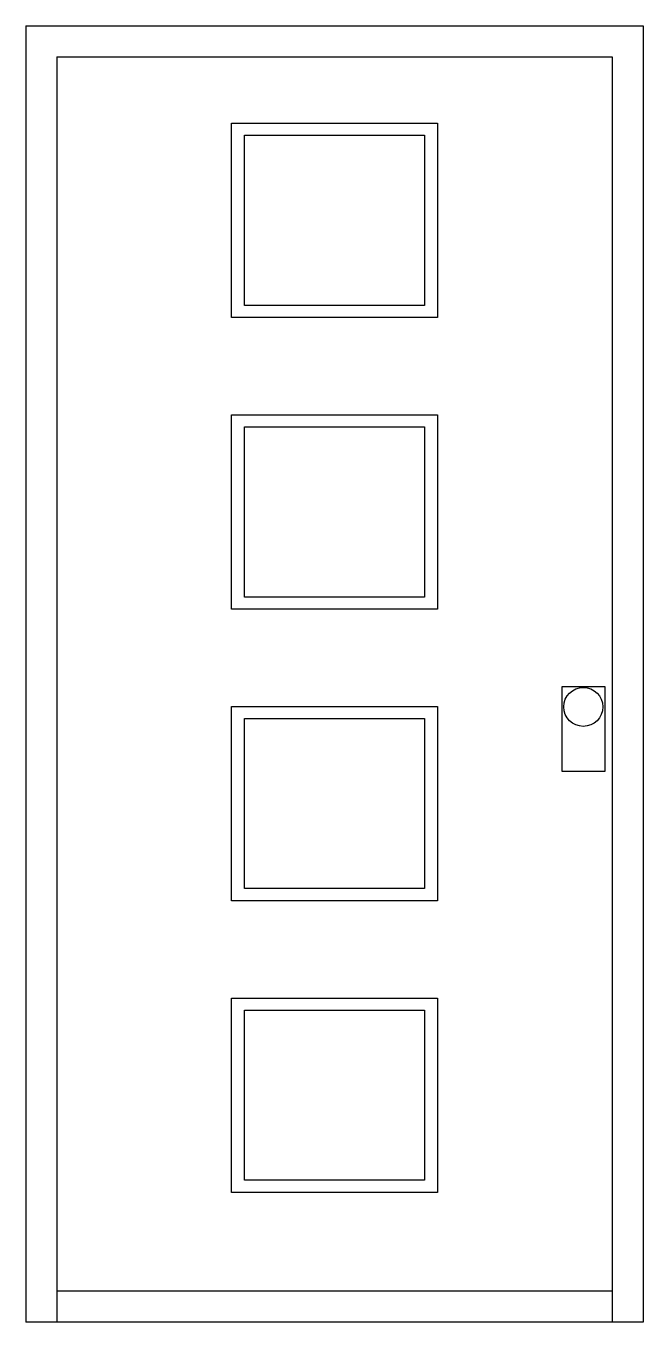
# Model space of a CAD drawing. Header units: millimetres. Extents: x -733.98 to -732.98, y 1755.63 to 1757.73.
import ezdxf

# ---------------------------------------------------------------- set-up
doc = ezdxf.new("R2010")
doc.units = ezdxf.units.MM
doc.header["$LTSCALE"] = 10
doc.layers.add('Portas', color=2, linetype='Continuous')

msp = doc.modelspace()

# ---------------------------------------------------------------- linework, layer by layer
at = {"layer": 'Portas'}
for p, q in [((-733.9823, 1757.73), (-733.9823, 1755.63)), ((-733.9823, 1757.73), (-732.9823, 1757.73)), ((-732.9823, 1757.73), (-732.9823, 1755.63)), ((-732.9823, 1755.63), (-733.9823, 1755.63))]:
    msp.add_line(p, q, dxfattribs=at)
at = {"layer": 'Portas', "color": 1}
for p, q in [((-733.9323, 1757.68), (-733.9323, 1755.63)), ((-733.9323, 1757.68), (-733.0323, 1757.68)), ((-733.0323, 1757.68), (-733.0323, 1755.63)), ((-733.649, 1757.2575), (-733.649, 1757.5725)), ((-733.649, 1757.5725), (-733.3157, 1757.5725)), ((-733.3157, 1757.5725), (-733.3157, 1757.2575)), ((-733.6282, 1757.2772), (-733.6282, 1757.5528)), ((-733.6282, 1757.5528), (-733.3365, 1757.5528)), ((-733.3365, 1757.5528), (-733.3365, 1757.2772)), ((-733.3365, 1757.2772), (-733.6282, 1757.2772)), ((-733.3157, 1757.2575), (-733.649, 1757.2575)), ((-733.649, 1757.1), (-733.3157, 1757.1)), ((-733.649, 1756.785), (-733.649, 1757.1)), ((-733.3157, 1757.1), (-733.3157, 1756.785)), ((-733.6282, 1757.0803), (-733.3365, 1757.0803)), ((-733.6282, 1756.8047), (-733.6282, 1757.0803)), ((-733.3365, 1757.0803), (-733.3365, 1756.8047)), ((-733.3365, 1756.8047), (-733.6282, 1756.8047)), ((-733.3157, 1756.785), (-733.649, 1756.785)), ((-733.649, 1756.6275), (-733.3157, 1756.6275)), ((-733.649, 1756.3125), (-733.649, 1756.6275)), ((-733.3157, 1756.6275), (-733.3157, 1756.3125)), ((-733.6282, 1756.6078), (-733.3365, 1756.6078)), ((-733.6282, 1756.3322), (-733.6282, 1756.6078)), ((-733.3365, 1756.6078), (-733.3365, 1756.3322)), ((-733.3365, 1756.3322), (-733.6282, 1756.3322)), ((-733.3157, 1756.3125), (-733.649, 1756.3125)), ((-733.649, 1756.155), (-733.3157, 1756.155)), ((-733.649, 1755.84), (-733.649, 1756.155)), ((-733.3157, 1756.155), (-733.3157, 1755.84)), ((-733.6282, 1756.1353), (-733.3365, 1756.1353)), ((-733.6282, 1755.8597), (-733.6282, 1756.1353)), ((-733.3365, 1756.1353), (-733.3365, 1755.8597)), ((-733.3365, 1755.8597), (-733.6282, 1755.8597)), ((-733.3157, 1755.84), (-733.649, 1755.84)), ((-733.0323, 1755.68), (-733.9323, 1755.68))]:
    msp.add_line(p, q, dxfattribs=at)
msp.add_lwpolyline([(-733.0442, 1756.6597), (-733.0442, 1756.522), (-733.1132, 1756.522), (-733.1132, 1756.6597)], close=True, dxfattribs=at)
msp.add_circle((-733.0792, 1756.6267), 0.0316, dxfattribs=at)

doc.saveas('drawing.dxf')
